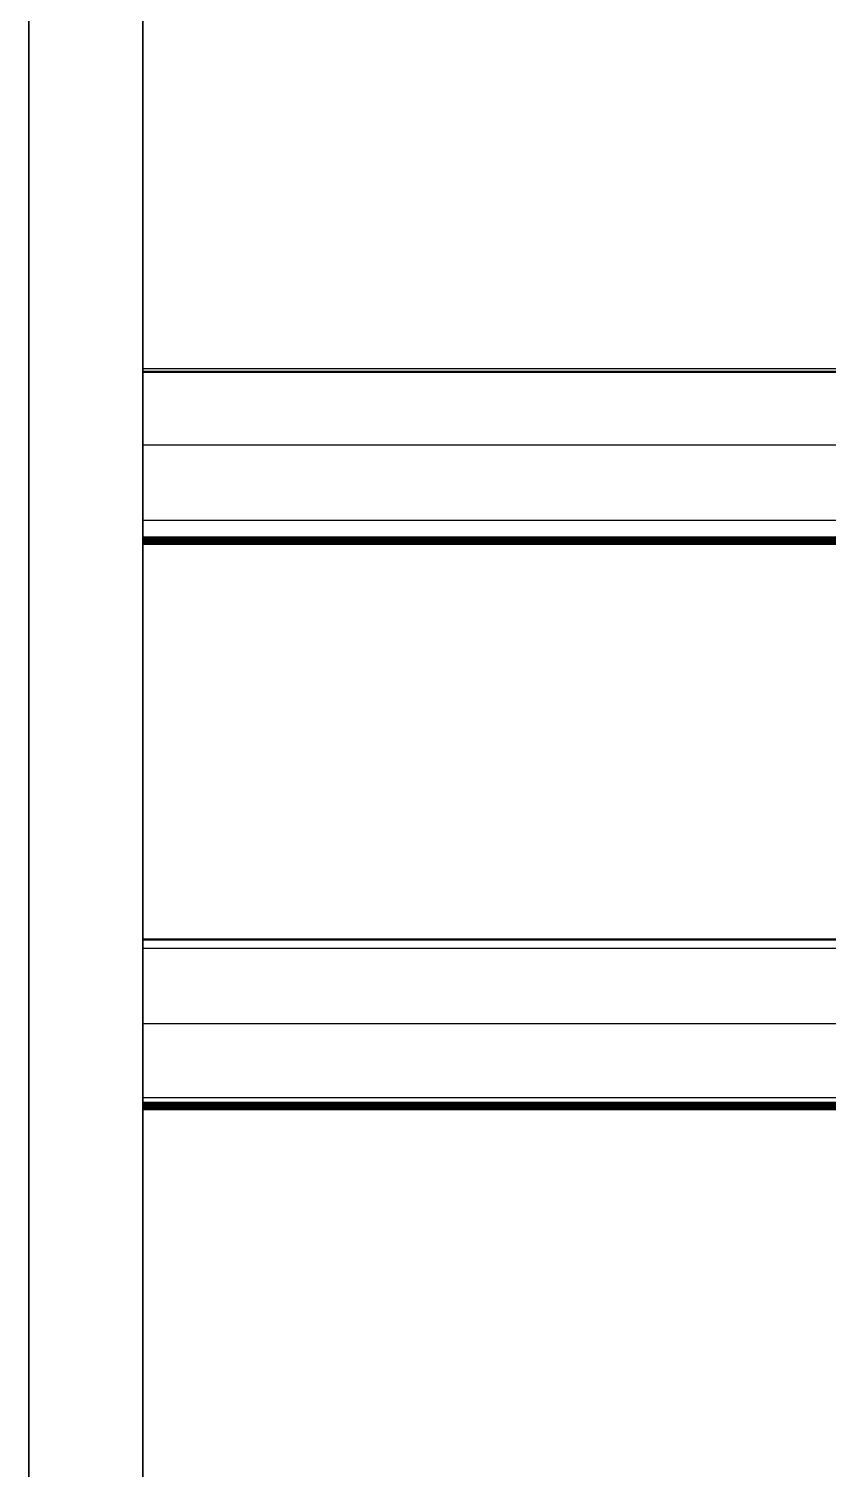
# Model space of a CAD drawing. Header units: millimetres. Extents: x -85 to 1059, y -155 to 155.
# Drawn here: x 1000 to 1003.5, y -95.75 to -89.45 of the extents above; entities that cross this region are included whole.
import ezdxf

# ---------------------------------------------------------------- set-up
doc = ezdxf.new("R2010")
doc.units = ezdxf.units.MM
doc.header["$MEASUREMENT"] = 0
doc.layers.add('Default', color=7, linetype='Continuous', true_color=0x000000)

msp = doc.modelspace()

# ---------------------------------------------------------------- linework, layer by layer
at = {"layer": 'Default'}
for points, knots in [([(1000, 0, -154), (1000, -154, -154), (1000, -154), (1000, -154, 154), (1000, 0, 154), (1000, 154, 154), (1000, 154), (1000, 154, -154), (1000, 0, -154)], [0, 0, 0, 241.902634, 241.902634, 483.805269, 483.805269, 725.707903, 725.707903, 967.610537, 967.610537, 967.610537]), ([(1000, 0, -150), (1000, -150, -150), (1000, -150), (1000, -150, 150), (1000, 0, 150), (1000, 150, 150), (1000, 150), (1000, 150, -150), (1000, 0, -150)], [0, 0, 0, 235.619449, 235.619449, 471.238898, 471.238898, 706.858347, 706.858347, 942.477796, 942.477796, 942.477796])]:
    msp.add_rational_spline(points, [1, 0.707106781187, 1, 0.707106781187, 1, 0.707106781187, 1, 0.707106781187, 1], degree=2, knots=knots, dxfattribs=at)
for points, degree, knots in [([(1000.5, 0.0018, 150.0005), (1000.5, 82.8446, 150.0005), (1000.5, 150.0018, 82.8432), (1000.5, 150.0018, 0.0004), (1000.5, 150.0018, -82.8427), (1000.5, 82.8446, -150), (1000.5, 0.0018, -150), (1000.5, -82.8411, -150), (1000.5, -149.9983, -82.8427), (1000.5, -149.9983, 0.0004), (1000.5, -149.9983, 82.8432), (1000.5, -82.8411, 150.0005), (1000.5, 0.0018, 150.0005)], 3, [-5, -5, -5, -5, -4, -4, -4, -3, -3, -3, -2, -2, -2, -1, -1, -1, -1]), ([(1000.5, 0.3488, 139.7504), (1000.5, -76.9709, 139.7504), (1000.5, -139.6511, 77.0702), (1000.5, -139.6511, -0.2498), (1000.5, -139.6511, -77.5699), (1000.5, -76.9709, -140.2497), (1000.5, 0.3488, -140.2497), (1000.5, 77.6689, -140.2497), (1000.5, 140.349, -77.5699), (1000.5, 140.349, -0.2498), (1000.5, 140.349, 77.0702), (1000.5, 77.6689, 139.7504), (1000.5, 0.3488, 139.7504)], 3, [20636, 20636, 20636, 20636, 20637, 20637, 20637, 20638, 20638, 20638, 20639, 20639, 20639, 20640, 20640, 20640, 20640]), ([(1000.5, 0.0018, 140.0004), (1000.5, -77.318, 140.0004), (1000.5, -139.9981, 77.3202), (1000.5, -139.9981, 0.0002), (1000.5, -139.9981, -77.3199), (1000.5, -77.318, -139.9997), (1000.5, 0.0018, -139.9997), (1000.5, 77.3215, -139.9997), (1000.5, 140.002, -77.3199), (1000.5, 140.002, 0.0002), (1000.5, 140.002, 77.3202), (1000.5, 77.3215, 140.0004), (1000.5, 0.0018, 140.0004)], 3, [-1, -1, -1, -1, 0, 0, 0, 1, 1, 1, 2, 2, 2, 3, 3, 3, 3]), ([(1000.5, -89.1915, -124.2859), (1000.5, -89.2243, -124.3101), (1000.5, -89.2571, -124.3343), (1000.5, -89.2957, -124.3627), (1000.5, -89.3343, -124.3911), (1000.5, -89.3731, -124.4195), (1000.5, -89.4119, -124.4479), (1000.5, -89.4513, -124.4764), (1000.5, -89.4906, -124.505), (1000.5, -89.5303, -124.5338), (1000.5, -89.57, -124.5625), (1000.5, -89.6097, -124.5911), (1000.5, -89.6494, -124.6197), (1000.5, -89.6896, -124.6486), (1000.5, -89.7298, -124.6775), (1000.5, -89.7702, -124.7064), (1000.5, -89.8106, -124.7354), (1000.5, -89.8515, -124.7643), (1000.5, -89.8924, -124.7932), (1000.5, -89.9334, -124.8225), (1000.5, -89.9743, -124.8518), (1000.5, -90.0157, -124.8811), (1000.5, -90.0572, -124.9104), (1000.5, -90.0988, -124.9396), (1000.5, -90.1404, -124.9689), (1000.5, -90.1824, -124.9982), (1000.5, -90.2244, -125.0275), (1000.5, -90.2667, -125.0571), (1000.5, -90.3091, -125.0867), (1000.5, -90.3517, -125.1162), (1000.5, -90.3944, -125.1457), (1000.5, -90.4373, -125.1755), (1000.5, -90.4802, -125.2053), (1000.5, -90.5234, -125.2349), (1000.5, -90.5666, -125.2645), (1000.5, -90.6102, -125.2944), (1000.5, -90.6537, -125.3242), (1000.5, -90.6975, -125.3541), (1000.5, -90.7412, -125.3841), (1000.5, -90.7855, -125.4141), (1000.5, -90.8298, -125.4441), (1000.5, -90.8742, -125.4743), (1000.5, -90.9187, -125.5044), (1000.5, -90.9264, -125.5095), (1000.5, -90.9342, -125.5147)], 2, [12440, 12440, 12440, 12441, 12441, 12442, 12442, 12443, 12443, 12444, 12444, 12445, 12445, 12446, 12446, 12447, 12447, 12448, 12448, 12449, 12449, 12450, 12450, 12451, 12451, 12452, 12452, 12453, 12453, 12454, 12454, 12455, 12455, 12456, 12456, 12457, 12457, 12458, 12458, 12459, 12459, 12460, 12460, 12461, 12461, 12462, 12462, 12462]), ([(1000.5, -90.9342, 125.0147), (1000.5, -90.9264, 125.0096), (1000.5, -90.9187, 125.0045), (1000.5, -90.8742, 124.9745), (1000.5, -90.8298, 124.9445), (1000.5, -90.7855, 124.9145), (1000.5, -90.7412, 124.8845), (1000.5, -90.6975, 124.8546), (1000.5, -90.6537, 124.8246), (1000.5, -90.6102, 124.7948), (1000.5, -90.5666, 124.7649), (1000.5, -90.5234, 124.7351), (1000.5, -90.4802, 124.7053), (1000.5, -90.4373, 124.6757), (1000.5, -90.3944, 124.6461), (1000.5, -90.3517, 124.6164), (1000.5, -90.3091, 124.5868), (1000.5, -90.2667, 124.5575), (1000.5, -90.2244, 124.5282), (1000.5, -90.1824, 124.4986), (1000.5, -90.1404, 124.469), (1000.5, -90.0988, 124.4397), (1000.5, -90.0572, 124.4104), (1000.5, -90.0157, 124.3813), (1000.5, -89.9743, 124.3522), (1000.5, -89.9334, 124.3231), (1000.5, -89.8924, 124.294), (1000.5, -89.8515, 124.2649), (1000.5, -89.8106, 124.2358), (1000.5, -89.7702, 124.2069), (1000.5, -89.7298, 124.1779), (1000.5, -89.6896, 124.1492), (1000.5, -89.6494, 124.1204), (1000.5, -89.6097, 124.0915), (1000.5, -89.57, 124.0626), (1000.5, -89.5303, 124.034), (1000.5, -89.4906, 124.0054), (1000.5, -89.4513, 123.9767), (1000.5, -89.4119, 123.9479), (1000.5, -89.3731, 123.9195), (1000.5, -89.3343, 123.8911), (1000.5, -89.2957, 123.8627), (1000.5, -89.2571, 123.8343), (1000.5, -89.2243, 123.8102), (1000.5, -89.1915, 123.786)], 2, [18628, 18628, 18628, 18629, 18629, 18630, 18630, 18631, 18631, 18632, 18632, 18633, 18633, 18634, 18634, 18635, 18635, 18636, 18636, 18637, 18637, 18638, 18638, 18639, 18639, 18640, 18640, 18641, 18641, 18642, 18642, 18643, 18643, 18644, 18644, 18645, 18645, 18646, 18646, 18647, 18647, 18648, 18648, 18649, 18649, 18650, 18650, 18650]), ([(1000.5, -90.9462, -122.9764), (1000.5, -90.9462, -122.9745), (1000.5, -90.9462, -122.9725), (1000.5, -90.9462, -122.9708), (1000.5, -90.9462, -122.969)], 2, [12490, 12490, 12490, 12491, 12491, 12492, 12492, 12492]), ([(1000.5, -90.9462, 122.4694), (1000.5, -90.9462, 122.4712), (1000.5, -90.9462, 122.4729), (1000.5, -90.9462, 122.4749), (1000.5, -90.9462, 122.4768)], 2, [18598, 18598, 18598, 18599, 18599, 18600, 18600, 18600]), ([(1000.5, -90.9494, -122.9623), (1000.5, -91.0674, -122.8743), (1000.5, -91.1854, -122.7863), (1000.5, -91.3104, -122.6928), (1000.5, -91.4355, -122.5993), (1000.5, -91.5531, -122.5108), (1000.5, -91.6708, -122.4222)], 2, [12495, 12495, 12495, 12496, 12496, 12497, 12497, 12498, 12498, 12498]), ([(1000.5, -91.6708, 121.9223), (1000.5, -91.5531, 122.0108), (1000.5, -91.4355, 122.0994), (1000.5, -91.3104, 122.1928), (1000.5, -91.1854, 122.2863), (1000.5, -91.0674, 122.3745), (1000.5, -90.9494, 122.4627)], 2, [18592, 18592, 18592, 18593, 18593, 18594, 18594, 18595, 18595, 18595]), ([(1000.5, -91.5978, -125.0282), (1000.5, -91.5951, -125.0194), (1000.5, -91.5925, -125.0105), (1000.5, -91.5773, -124.959), (1000.5, -91.5621, -124.9075), (1000.5, -91.5468, -124.8562), (1000.5, -91.5314, -124.8049), (1000.5, -91.5161, -124.7541), (1000.5, -91.5007, -124.7033), (1000.5, -91.4854, -124.6528), (1000.5, -91.4701, -124.6024), (1000.5, -91.4549, -124.5523), (1000.5, -91.4397, -124.5022), (1000.5, -91.4244, -124.4524), (1000.5, -91.409, -124.4027), (1000.5, -91.3935, -124.3531), (1000.5, -91.378, -124.3036), (1000.5, -91.3626, -124.2542), (1000.5, -91.3473, -124.2048), (1000.5, -91.3319, -124.1559), (1000.5, -91.3166, -124.1071), (1000.5, -91.3011, -124.0586), (1000.5, -91.2855, -124.0101), (1000.5, -91.2702, -123.9617), (1000.5, -91.2549, -123.9134), (1000.5, -91.2395, -123.8656), (1000.5, -91.2242, -123.8178), (1000.5, -91.2086, -123.77), (1000.5, -91.1931, -123.7222), (1000.5, -91.1778, -123.6751), (1000.5, -91.1624, -123.628), (1000.5, -91.1471, -123.5809), (1000.5, -91.1317, -123.5338), (1000.5, -91.1164, -123.4871), (1000.5, -91.101, -123.4403), (1000.5, -91.0855, -123.3941), (1000.5, -91.07, -123.3479), (1000.5, -91.0545, -123.3019), (1000.5, -91.039, -123.2558), (1000.5, -91.0236, -123.2101), (1000.5, -91.0083, -123.1645), (1000.5, -90.9929, -123.1189), (1000.5, -90.9776, -123.0734), (1000.5, -90.9643, -123.0352), (1000.5, -90.9511, -122.9969)], 2, [12464, 12464, 12464, 12465, 12465, 12466, 12466, 12467, 12467, 12468, 12468, 12469, 12469, 12470, 12470, 12471, 12471, 12472, 12472, 12473, 12473, 12474, 12474, 12475, 12475, 12476, 12476, 12477, 12477, 12478, 12478, 12479, 12479, 12480, 12480, 12481, 12481, 12482, 12482, 12483, 12483, 12484, 12484, 12485, 12485, 12486, 12486, 12486]), ([(1000.5, -90.9511, 122.4969), (1000.5, -90.9643, 122.5354), (1000.5, -90.9776, 122.5738), (1000.5, -90.9929, 122.6192), (1000.5, -91.0083, 122.6645), (1000.5, -91.0236, 122.7104), (1000.5, -91.039, 122.7562), (1000.5, -91.0545, 122.8021), (1000.5, -91.07, 122.848), (1000.5, -91.0855, 122.8943), (1000.5, -91.101, 122.9407), (1000.5, -91.1164, 122.9875), (1000.5, -91.1317, 123.0342), (1000.5, -91.1471, 123.0811), (1000.5, -91.1624, 123.1281), (1000.5, -91.1778, 123.1753), (1000.5, -91.1931, 123.2226), (1000.5, -91.2086, 123.2702), (1000.5, -91.2242, 123.3179), (1000.5, -91.2395, 123.3658), (1000.5, -91.2549, 123.4138), (1000.5, -91.2702, 123.462), (1000.5, -91.2855, 123.5101), (1000.5, -91.3011, 123.5588), (1000.5, -91.3166, 123.6075), (1000.5, -91.3319, 123.6563), (1000.5, -91.3473, 123.7052), (1000.5, -91.3626, 123.7544), (1000.5, -91.378, 123.8036), (1000.5, -91.3935, 123.8532), (1000.5, -91.409, 123.9028), (1000.5, -91.4244, 123.9527), (1000.5, -91.4397, 124.0026), (1000.5, -91.4549, 124.0527), (1000.5, -91.4701, 124.1028), (1000.5, -91.4854, 124.1532), (1000.5, -91.5007, 124.2037), (1000.5, -91.5161, 124.2547), (1000.5, -91.5314, 124.3056), (1000.5, -91.5468, 124.3566), (1000.5, -91.5621, 124.4076), (1000.5, -91.5773, 124.4591), (1000.5, -91.5925, 124.5106), (1000.5, -91.5951, 124.5196), (1000.5, -91.5978, 124.5286)], 2, [18604, 18604, 18604, 18605, 18605, 18606, 18606, 18607, 18607, 18608, 18608, 18609, 18609, 18610, 18610, 18611, 18611, 18612, 18612, 18613, 18613, 18614, 18614, 18615, 18615, 18616, 18616, 18617, 18617, 18618, 18618, 18619, 18619, 18620, 18620, 18621, 18621, 18622, 18622, 18623, 18623, 18624, 18624, 18625, 18625, 18626, 18626, 18626]), ([(1000.5, -91.6983, 121.9307), (1000.5, -91.6958, 121.9293), (1000.5, -91.6934, 121.9279), (1000.5, -91.6912, 121.9267), (1000.5, -91.6891, 121.9254)], 2, [18584, 18584, 18584, 18585, 18585, 18586, 18586, 18586]), ([(1000.5, -91.6934, -122.4271), (1000.5, -91.6958, -122.4287), (1000.5, -91.6983, -122.4303), (1000.5, -91.7008, -122.4319), (1000.5, -91.7032, -122.4335)], 2, [12505, 12505, 12505, 12506, 12506, 12507, 12507, 12507]), ([(1000.5, -91.7032, -122.4335), (1000.5, -91.7364, -122.4571), (1000.5, -91.7696, -122.4808), (1000.5, -91.8089, -122.5083), (1000.5, -91.8482, -122.5358), (1000.5, -91.8876, -122.5635), (1000.5, -91.9269, -122.5912), (1000.5, -91.9668, -122.6187), (1000.5, -92.0066, -122.6462), (1000.5, -92.0468, -122.6743), (1000.5, -92.0871, -122.7023), (1000.5, -92.1275, -122.7302), (1000.5, -92.1678, -122.7581), (1000.5, -92.2084, -122.7861), (1000.5, -92.249, -122.8141), (1000.5, -92.2901, -122.8422), (1000.5, -92.3312, -122.8702), (1000.5, -92.3725, -122.8985), (1000.5, -92.4137, -122.9267), (1000.5, -92.4555, -122.9549), (1000.5, -92.4973, -122.9831), (1000.5, -92.5393, -123.0117), (1000.5, -92.5813, -123.0403), (1000.5, -92.6235, -123.0687), (1000.5, -92.6656, -123.0971), (1000.5, -92.7083, -123.1256), (1000.5, -92.751, -123.1542), (1000.5, -92.7938, -123.1828), (1000.5, -92.8367, -123.2114), (1000.5, -92.8799, -123.2401), (1000.5, -92.9231, -123.2689), (1000.5, -92.9667, -123.2976), (1000.5, -93.0103, -123.3264), (1000.5, -93.054, -123.3553), (1000.5, -93.0978, -123.3842), (1000.5, -93.142, -123.4132), (1000.5, -93.1863, -123.4421), (1000.5, -93.2308, -123.471), (1000.5, -93.2752, -123.4999), (1000.5, -93.32, -123.5291), (1000.5, -93.3648, -123.5582), (1000.5, -93.4096, -123.5873), (1000.5, -93.4544, -123.6164), (1000.5, -93.4622, -123.6215), (1000.5, -93.4699, -123.6266)], 2, [12507, 12507, 12507, 12508, 12508, 12509, 12509, 12510, 12510, 12511, 12511, 12512, 12512, 12513, 12513, 12514, 12514, 12515, 12515, 12516, 12516, 12517, 12517, 12518, 12518, 12519, 12519, 12520, 12520, 12521, 12521, 12522, 12522, 12523, 12523, 12524, 12524, 12525, 12525, 12526, 12526, 12527, 12527, 12528, 12528, 12529, 12529, 12529]), ([(1000.5, -93.4699, 123.1266), (1000.5, -93.4622, 123.1217), (1000.5, -93.4544, 123.1168), (1000.5, -93.4096, 123.0877), (1000.5, -93.3648, 123.0586), (1000.5, -93.32, 123.0295), (1000.5, -93.2752, 123.0004), (1000.5, -93.2308, 122.9712), (1000.5, -93.1863, 122.9421), (1000.5, -93.142, 122.9132), (1000.5, -93.0978, 122.8843), (1000.5, -93.054, 122.8555), (1000.5, -93.0103, 122.8268), (1000.5, -92.9667, 122.798), (1000.5, -92.9231, 122.7693), (1000.5, -92.8799, 122.7405), (1000.5, -92.8367, 122.7118), (1000.5, -92.7938, 122.683), (1000.5, -92.751, 122.6543), (1000.5, -92.7083, 122.6259), (1000.5, -92.6656, 122.5975), (1000.5, -92.6235, 122.5689), (1000.5, -92.5813, 122.5403), (1000.5, -92.5393, 122.5121), (1000.5, -92.4973, 122.4839), (1000.5, -92.4555, 122.4555), (1000.5, -92.4137, 122.4271), (1000.5, -92.3725, 122.399), (1000.5, -92.3312, 122.371), (1000.5, -92.2901, 122.3428), (1000.5, -92.249, 122.3146), (1000.5, -92.2084, 122.2865), (1000.5, -92.1678, 122.2585), (1000.5, -92.1275, 122.2306), (1000.5, -92.0871, 122.2027), (1000.5, -92.0468, 122.1749), (1000.5, -92.0066, 122.147), (1000.5, -91.9668, 122.1191), (1000.5, -91.9269, 122.0912), (1000.5, -91.8876, 122.0637), (1000.5, -91.8482, 122.0362), (1000.5, -91.8089, 122.0085), (1000.5, -91.7696, 121.9808), (1000.5, -91.7364, 121.9574), (1000.5, -91.7032, 121.9339)], 2, [18561, 18561, 18561, 18562, 18562, 18563, 18563, 18564, 18564, 18565, 18565, 18566, 18566, 18567, 18567, 18568, 18568, 18569, 18569, 18570, 18570, 18571, 18571, 18572, 18572, 18573, 18573, 18574, 18574, 18575, 18575, 18576, 18576, 18577, 18577, 18578, 18578, 18579, 18579, 18580, 18580, 18581, 18581, 18582, 18582, 18583, 18583, 18583]), ([(1000.5, -93.4333, -121.0742), (1000.5, -93.5497, -120.9839), (1000.5, -93.6661, -120.8936), (1000.5, -93.7889, -120.7977), (1000.5, -93.9116, -120.7017), (1000.5, -94.0279, -120.6107), (1000.5, -94.1441, -120.5197)], 2, [12562, 12562, 12562, 12563, 12563, 12564, 12564, 12565, 12565, 12565]), ([(1000.5, -94.1441, 120.0201), (1000.5, -94.0279, 120.1109), (1000.5, -93.9116, 120.2018), (1000.5, -93.7889, 120.2977), (1000.5, -93.6661, 120.3937), (1000.5, -93.5497, 120.4842), (1000.5, -93.4333, 120.5747)], 2, [18525, 18525, 18525, 18526, 18526, 18527, 18527, 18528, 18528, 18528]), ([(1000.5, -94.124, -123.1267), (1000.5, -94.1212, -123.1179), (1000.5, -94.1184, -123.1091), (1000.5, -94.1021, -123.0579), (1000.5, -94.0859, -123.0068), (1000.5, -94.0695, -122.956), (1000.5, -94.0531, -122.9052), (1000.5, -94.0367, -122.8547), (1000.5, -94.0203, -122.8043), (1000.5, -94.0039, -122.7538), (1000.5, -93.9875, -122.7034), (1000.5, -93.9711, -122.6536), (1000.5, -93.9547, -122.6039), (1000.5, -93.9384, -122.5545), (1000.5, -93.9222, -122.5051), (1000.5, -93.9058, -122.4559), (1000.5, -93.8894, -122.4067), (1000.5, -93.873, -122.3577), (1000.5, -93.8566, -122.3086), (1000.5, -93.8402, -122.2601), (1000.5, -93.8238, -122.2116), (1000.5, -93.8076, -122.1633), (1000.5, -93.7913, -122.1149), (1000.5, -93.7749, -122.0671), (1000.5, -93.7585, -122.0193), (1000.5, -93.7421, -121.9717), (1000.5, -93.7257, -121.9241), (1000.5, -93.7093, -121.8766), (1000.5, -93.6929, -121.8292), (1000.5, -93.6765, -121.7823), (1000.5, -93.6601, -121.7354), (1000.5, -93.6437, -121.6888), (1000.5, -93.6273, -121.6422), (1000.5, -93.6111, -121.5958), (1000.5, -93.5948, -121.5494), (1000.5, -93.5784, -121.5034), (1000.5, -93.562, -121.4574), (1000.5, -93.5456, -121.4117), (1000.5, -93.5292, -121.366), (1000.5, -93.513, -121.3207), (1000.5, -93.4968, -121.2753), (1000.5, -93.4804, -121.2302), (1000.5, -93.464, -121.185), (1000.5, -93.449, -121.1439), (1000.5, -93.434, -121.1028)], 2, [12531, 12531, 12531, 12532.045455, 12532.045455, 12533.090909, 12533.090909, 12534.136364, 12534.136364, 12535.181818, 12535.181818, 12536.227273, 12536.227273, 12537.272727, 12537.272727, 12538.318182, 12538.318182, 12539.363636, 12539.363636, 12540.409091, 12540.409091, 12541.454545, 12541.454545, 12542.5, 12542.5, 12543.545455, 12543.545455, 12544.590909, 12544.590909, 12545.636364, 12545.636364, 12546.681818, 12546.681818, 12547.727273, 12547.727273, 12548.772727, 12548.772727, 12549.818182, 12549.818182, 12550.863636, 12550.863636, 12551.909091, 12551.909091, 12552.954545, 12552.954545, 12554, 12554, 12554]), ([(1000.5, -93.434, 120.6032), (1000.5, -93.449, 120.6443), (1000.5, -93.464, 120.6854), (1000.5, -93.4804, 120.7304), (1000.5, -93.4968, 120.7754), (1000.5, -93.513, 120.8207), (1000.5, -93.5292, 120.866), (1000.5, -93.5456, 120.9119), (1000.5, -93.562, 120.9578), (1000.5, -93.5783, 121.0038), (1000.5, -93.5945, 121.0498), (1000.5, -93.6109, 121.0961), (1000.5, -93.6273, 121.1423), (1000.5, -93.6437, 121.189), (1000.5, -93.6601, 121.2358), (1000.5, -93.6765, 121.2829), (1000.5, -93.6929, 121.3299), (1000.5, -93.7093, 121.377), (1000.5, -93.7257, 121.4241), (1000.5, -93.7421, 121.4718), (1000.5, -93.7585, 121.5194), (1000.5, -93.7749, 121.5674), (1000.5, -93.7913, 121.6153), (1000.5, -93.8076, 121.6637), (1000.5, -93.8238, 121.712), (1000.5, -93.8402, 121.7605), (1000.5, -93.8566, 121.809), (1000.5, -93.873, 121.8577), (1000.5, -93.8894, 121.9064), (1000.5, -93.9058, 121.9558), (1000.5, -93.9222, 122.0052), (1000.5, -93.9384, 122.0547), (1000.5, -93.9547, 122.1043), (1000.5, -93.9711, 122.1542), (1000.5, -93.9875, 122.2041), (1000.5, -94.0039, 122.254), (1000.5, -94.0203, 122.304), (1000.5, -94.0367, 122.3546), (1000.5, -94.0531, 122.4052), (1000.5, -94.0695, 122.456), (1000.5, -94.0859, 122.5068), (1000.5, -94.1021, 122.5581), (1000.5, -94.1184, 122.6095), (1000.5, -94.1212, 122.6181), (1000.5, -94.124, 122.6268)], 2, [18536, 18536, 18536, 18537.045455, 18537.045455, 18538.090909, 18538.090909, 18539.136364, 18539.136364, 18540.181818, 18540.181818, 18541.227273, 18541.227273, 18542.272727, 18542.272727, 18543.318182, 18543.318182, 18544.363636, 18544.363636, 18545.409091, 18545.409091, 18546.454545, 18546.454545, 18547.5, 18547.5, 18548.545455, 18548.545455, 18549.590909, 18549.590909, 18550.636364, 18550.636364, 18551.681818, 18551.681818, 18552.727273, 18552.727273, 18553.772727, 18553.772727, 18554.818182, 18554.818182, 18555.863636, 18555.863636, 18556.909091, 18556.909091, 18557.954545, 18557.954545, 18559, 18559, 18559]), ([(1000.5, -94.1543, -120.5193), (1000.5, -94.1563, -120.52), (1000.5, -94.1582, -120.5207), (1000.5, -94.1602, -120.5214), (1000.5, -94.1621, -120.5221)], 2, [12569, 12569, 12569, 12570, 12570, 12571, 12571, 12571]), ([(1000.5, -94.1621, -120.5221), (1000.5, -94.1667, -120.5248), (1000.5, -94.1713, -120.5274), (1000.5, -94.1737, -120.5289), (1000.5, -94.1762, -120.5303)], 2, [12571, 12571, 12571, 12572.5, 12572.5, 12574, 12574, 12574]), ([(1000.5, -94.1762, -120.5303), (1000.5, -94.2101, -120.553), (1000.5, -94.2439, -120.5758), (1000.5, -94.2836, -120.6028), (1000.5, -94.3233, -120.6297), (1000.5, -94.3634, -120.6566), (1000.5, -94.4034, -120.6834), (1000.5, -94.4438, -120.7102), (1000.5, -94.4842, -120.737), (1000.5, -94.5249, -120.7642), (1000.5, -94.5657, -120.7913), (1000.5, -94.6066, -120.8183), (1000.5, -94.6475, -120.8453), (1000.5, -94.6888, -120.8725), (1000.5, -94.7301, -120.8996), (1000.5, -94.7717, -120.927), (1000.5, -94.8133, -120.9543), (1000.5, -94.8551, -120.9818), (1000.5, -94.8969, -121.0093), (1000.5, -94.9393, -121.0367), (1000.5, -94.9816, -121.064), (1000.5, -95.0241, -121.0914), (1000.5, -95.0666, -121.1187), (1000.5, -95.1095, -121.1466), (1000.5, -95.1523, -121.1744), (1000.5, -95.1956, -121.202), (1000.5, -95.2388, -121.2295), (1000.5, -95.2822, -121.2572), (1000.5, -95.3256, -121.2849), (1000.5, -95.3693, -121.3127), (1000.5, -95.413, -121.3406), (1000.5, -95.4571, -121.3685), (1000.5, -95.5012, -121.3963), (1000.5, -95.5457, -121.4244), (1000.5, -95.5901, -121.4524), (1000.5, -95.6348, -121.4805), (1000.5, -95.6794, -121.5085), (1000.5, -95.7246, -121.5366), (1000.5, -95.7697, -121.5646), (1000.5, -95.815, -121.5928), (1000.5, -95.8604, -121.6211), (1000.5, -95.9061, -121.6493), (1000.5, -95.9517, -121.6775), (1000.5, -95.9597, -121.6824), (1000.5, -95.9676, -121.6874)], 2, [12574, 12574, 12574, 12575, 12575, 12576, 12576, 12577, 12577, 12578, 12578, 12579, 12579, 12580, 12580, 12581, 12581, 12582, 12582, 12583, 12583, 12584, 12584, 12585, 12585, 12586, 12586, 12587, 12587, 12588, 12588, 12589, 12589, 12590, 12590, 12591, 12591, 12592, 12592, 12593, 12593, 12594, 12594, 12595, 12595, 12596, 12596, 12596]), ([(1000.5, -95.9676, 121.1871), (1000.5, -95.9597, 121.1823), (1000.5, -95.9517, 121.1775), (1000.5, -95.9061, 121.1493), (1000.5, -95.8604, 121.1211), (1000.5, -95.815, 121.0931), (1000.5, -95.7697, 121.065), (1000.5, -95.7246, 121.0368), (1000.5, -95.6794, 121.0086), (1000.5, -95.6348, 120.9805), (1000.5, -95.5901, 120.9525), (1000.5, -95.5457, 120.9246), (1000.5, -95.5012, 120.8967), (1000.5, -95.4571, 120.8689), (1000.5, -95.413, 120.841), (1000.5, -95.3693, 120.8133), (1000.5, -95.3256, 120.7856), (1000.5, -95.2822, 120.7576), (1000.5, -95.2388, 120.7295), (1000.5, -95.1956, 120.702), (1000.5, -95.1523, 120.6745), (1000.5, -95.1095, 120.647), (1000.5, -95.0666, 120.6195), (1000.5, -95.0241, 120.5919), (1000.5, -94.9816, 120.5644), (1000.5, -94.9393, 120.5367), (1000.5, -94.8969, 120.509), (1000.5, -94.8551, 120.4819), (1000.5, -94.8133, 120.4547), (1000.5, -94.7717, 120.4275), (1000.5, -94.7301, 120.4004), (1000.5, -94.6888, 120.3732), (1000.5, -94.6475, 120.3461), (1000.5, -94.6066, 120.3187), (1000.5, -94.5657, 120.2914), (1000.5, -94.5249, 120.2646), (1000.5, -94.4842, 120.2377), (1000.5, -94.4438, 120.2108), (1000.5, -94.4034, 120.1838), (1000.5, -94.3634, 120.1568), (1000.5, -94.3233, 120.1298), (1000.5, -94.2836, 120.1032), (1000.5, -94.2439, 120.0765), (1000.5, -94.2101, 120.0538), (1000.5, -94.1762, 120.031)], 2, [18494, 18494, 18494, 18495, 18495, 18496, 18496, 18497, 18497, 18498, 18498, 18499, 18499, 18500, 18500, 18501, 18501, 18502, 18502, 18503, 18503, 18504, 18504, 18505, 18505, 18506, 18506, 18507, 18507, 18508, 18508, 18509, 18509, 18510, 18510, 18511, 18511, 18512, 18512, 18513, 18513, 18514, 18514, 18515, 18515, 18516, 18516, 18516])]:
    msp.add_open_spline(points, degree=degree, knots=knots, dxfattribs=at)
for points in [[(1007, -90.9342, -125.5147), (1003.75, -90.9342, -125.5147), (1000.5, -90.9342, -125.5147)], [(1000.5, -90.9342, -125.5147), (1000.5, -91.1012, -125.3949), (1000.5, -91.2683, -125.2751)], [(1007, -90.9342, 125.0147), (1003.75, -90.9342, 125.0147), (1000.5, -90.9342, 125.0147)], [(1000.5, -91.2683, 124.7748), (1000.5, -91.1012, 124.8948), (1000.5, -90.9342, 125.0147)], [(1007, -90.9462, -122.9764), (1003.75, -90.9462, -122.9764), (1000.5, -90.9462, -122.9764)], [(1000.5, -90.9469, -122.9807), (1000.5, -90.9465, -122.9785), (1000.5, -90.9462, -122.9764)], [(1007, -90.9462, -122.969), (1003.75, -90.9462, -122.969), (1000.5, -90.9462, -122.969)], [(1000.5, -90.9462, -122.969), (1000.5, -90.9465, -122.9678), (1000.5, -90.9469, -122.9665)], [(1007, -90.9462, 122.4694), (1003.75, -90.9462, 122.4694), (1000.5, -90.9462, 122.4694)], [(1000.5, -90.9469, 122.4666), (1000.5, -90.9465, 122.468), (1000.5, -90.9462, 122.4694)], [(1007, -90.9462, 122.4768), (1003.75, -90.9462, 122.4768), (1000.5, -90.9462, 122.4768)], [(1000.5, -90.9462, 122.4768), (1000.5, -90.9465, 122.4789), (1000.5, -90.9469, 122.4811)], [(1007, -90.9469, -122.9807), (1003.75, -90.9469, -122.9807), (1000.5, -90.9469, -122.9807)], [(1000.5, -90.9479, -122.9852), (1000.5, -90.9474, -122.983), (1000.5, -90.9469, -122.9807)], [(1007, -90.9469, -122.9665), (1003.75, -90.9469, -122.9665), (1000.5, -90.9469, -122.9665)], [(1000.5, -90.9469, -122.9665), (1000.5, -90.9474, -122.9653), (1000.5, -90.9479, -122.9641)], [(1007, -90.9469, 122.4666), (1003.75, -90.9469, 122.4666), (1000.5, -90.9469, 122.4666)], [(1000.5, -90.9479, 122.4645), (1000.5, -90.9474, 122.4655), (1000.5, -90.9469, 122.4666)], [(1007, -90.9469, 122.4811), (1003.75, -90.9469, 122.4811), (1000.5, -90.9469, 122.4811)], [(1000.5, -90.9469, 122.4811), (1000.5, -90.9474, 122.4835), (1000.5, -90.9479, 122.486)], [(1007, -90.9479, -122.9852), (1003.75, -90.9479, -122.9852), (1000.5, -90.9479, -122.9852)], [(1000.5, -90.9494, -122.9909), (1000.5, -90.9486, -122.9881), (1000.5, -90.9479, -122.9852)], [(1007, -90.9479, -122.9641), (1003.75, -90.9479, -122.9641), (1000.5, -90.9479, -122.9641)], [(1000.5, -90.9479, -122.9641), (1000.5, -90.9486, -122.9632), (1000.5, -90.9494, -122.9623)], [(1007, -90.9479, 122.4645), (1003.75, -90.9479, 122.4645), (1000.5, -90.9479, 122.4645)], [(1000.5, -90.9494, 122.4627), (1000.5, -90.9486, 122.4636), (1000.5, -90.9479, 122.4645)], [(1007, -90.9479, 122.486), (1003.75, -90.9479, 122.486), (1000.5, -90.9479, 122.486)], [(1000.5, -90.9479, 122.486), (1000.5, -90.9486, 122.4886), (1000.5, -90.9494, 122.4913)], [(1007, -90.9494, -122.9909), (1003.75, -90.9494, -122.9909), (1000.5, -90.9494, -122.9909)], [(1000.5, -90.9511, -122.9969), (1000.5, -90.9502, -122.9939), (1000.5, -90.9494, -122.9909)], [(1007, -90.9494, -122.9623), (1003.75, -90.9494, -122.9623), (1000.5, -90.9494, -122.9623)], [(1007, -90.9494, 122.4627), (1003.75, -90.9494, 122.4627), (1000.5, -90.9494, 122.4627)], [(1007, -90.9494, 122.4913), (1003.75, -90.9494, 122.4913), (1000.5, -90.9494, 122.4913)], [(1000.5, -90.9494, 122.4913), (1000.5, -90.9502, 122.4941), (1000.5, -90.9511, 122.4969)], [(1007, -90.9511, -122.9969), (1003.75, -90.9511, -122.9969), (1000.5, -90.9511, -122.9969)], [(1007, -90.9511, 122.4969), (1003.75, -90.9511, 122.4969), (1000.5, -90.9511, 122.4969)], [(1007, -91.2683, -125.2751), (1003.75, -91.2683, -125.2751), (1000.5, -91.2683, -125.2751)], [(1000.5, -91.2683, -125.2751), (1000.5, -91.433, -125.1517), (1000.5, -91.5978, -125.0282)], [(1007, -91.2683, 124.7748), (1003.75, -91.2683, 124.7748), (1000.5, -91.2683, 124.7748)], [(1000.5, -91.5978, 124.5286), (1000.5, -91.433, 124.6517), (1000.5, -91.2683, 124.7748)], [(1007, -91.5978, -125.0282), (1003.75, -91.5978, -125.0282), (1000.5, -91.5978, -125.0282)], [(1007, -91.5978, 124.5286), (1003.75, -91.5978, 124.5286), (1000.5, -91.5978, 124.5286)], [(1007, -91.6708, -122.4222), (1003.75, -91.6708, -122.4222), (1000.5, -91.6708, -122.4222)], [(1000.5, -91.6708, -122.4222), (1000.5, -91.6718, -122.4219), (1000.5, -91.6729, -122.4215)], [(1007, -91.6708, 121.9223), (1003.75, -91.6708, 121.9223), (1000.5, -91.6708, 121.9223)], [(1000.5, -91.6729, 121.9216), (1000.5, -91.6718, 121.9219), (1000.5, -91.6708, 121.9223)], [(1007, -91.6729, -122.4215), (1003.75, -91.6729, -122.4215), (1000.5, -91.6729, -122.4215)], [(1000.5, -91.6729, -122.4215), (1000.5, -91.6741, -122.4213), (1000.5, -91.6754, -122.4212)], [(1007, -91.6729, 121.9216), (1003.75, -91.6729, 121.9216), (1000.5, -91.6729, 121.9216)], [(1000.5, -91.6754, 121.9212), (1000.5, -91.6741, 121.9214), (1000.5, -91.6729, 121.9216)], [(1007, -91.6754, -122.4212), (1003.75, -91.6754, -122.4212), (1000.5, -91.6754, -122.4212)], [(1000.5, -91.6754, -122.4212), (1000.5, -91.6768, -122.4212), (1000.5, -91.6782, -122.4212)], [(1007, -91.6754, 121.9212), (1003.75, -91.6754, 121.9212), (1000.5, -91.6754, 121.9212)], [(1000.5, -91.6782, 121.9216), (1000.5, -91.6768, 121.9214), (1000.5, -91.6754, 121.9212)], [(1007, -91.6782, -122.4212), (1003.75, -91.6782, -122.4212), (1000.5, -91.6782, -122.4212)], [(1000.5, -91.6782, -122.4212), (1000.5, -91.6798, -122.4217), (1000.5, -91.6814, -122.4222)], [(1007, -91.6782, 121.9216), (1003.75, -91.6782, 121.9216), (1000.5, -91.6782, 121.9216)], [(1000.5, -91.6814, 121.9223), (1000.5, -91.6798, 121.9219), (1000.5, -91.6782, 121.9216)], [(1007, -91.6814, -122.4222), (1003.75, -91.6814, -122.4222), (1000.5, -91.6814, -122.4222)], [(1000.5, -91.6814, -122.4222), (1000.5, -91.6833, -122.4227), (1000.5, -91.6852, -122.4233)], [(1007, -91.6814, 121.9223), (1003.75, -91.6814, 121.9223), (1000.5, -91.6814, 121.9223)], [(1000.5, -91.6852, 121.9237), (1000.5, -91.6833, 121.923), (1000.5, -91.6814, 121.9223)], [(1007, -91.6852, -122.4233), (1003.75, -91.6852, -122.4233), (1000.5, -91.6852, -122.4233)], [(1000.5, -91.6852, -122.4233), (1000.5, -91.6872, -122.4242), (1000.5, -91.6891, -122.425)], [(1007, -91.6852, 121.9237), (1003.75, -91.6852, 121.9237), (1000.5, -91.6852, 121.9237)], [(1000.5, -91.6891, 121.9254), (1000.5, -91.6872, 121.9246), (1000.5, -91.6852, 121.9237)], [(1007, -91.6891, -122.425), (1003.75, -91.6891, -122.425), (1000.5, -91.6891, -122.425)], [(1000.5, -91.6891, -122.425), (1000.5, -91.6912, -122.4261), (1000.5, -91.6934, -122.4271)], [(1007, -91.6891, 121.9254), (1003.75, -91.6891, 121.9254), (1000.5, -91.6891, 121.9254)], [(1007, -91.6934, -122.4271), (1003.75, -91.6934, -122.4271), (1000.5, -91.6934, -122.4271)], [(1007, -91.6983, 121.9307), (1003.75, -91.6983, 121.9307), (1000.5, -91.6983, 121.9307)], [(1000.5, -91.7032, 121.9339), (1000.5, -91.7008, 121.9323), (1000.5, -91.6983, 121.9307)], [(1007, -91.7032, -122.4335), (1003.75, -91.7032, -122.4335), (1000.5, -91.7032, -122.4335)], [(1007, -91.7032, 121.9339), (1003.75, -91.7032, 121.9339), (1000.5, -91.7032, 121.9339)], [(1007, -93.4304, -121.0848), (1003.75, -93.4304, -121.0848), (1000.5, -93.4304, -121.0848)], [(1000.5, -93.4308, -121.0884), (1000.5, -93.4306, -121.0866), (1000.5, -93.4304, -121.0848)], [(1007, -93.4304, -121.0813), (1003.75, -93.4304, -121.0813), (1000.5, -93.4304, -121.0813)], [(1000.5, -93.4304, -121.0848), (1000.5, -93.4304, -121.0831), (1000.5, -93.4304, -121.0813)], [(1000.5, -93.4304, -121.0813), (1000.5, -93.4308, -121.0799), (1000.5, -93.4311, -121.0785)], [(1007, -93.4304, 120.5814), (1003.75, -93.4304, 120.5814), (1000.5, -93.4304, 120.5814)], [(1000.5, -93.4311, 120.5789), (1000.5, -93.4308, 120.5801), (1000.5, -93.4304, 120.5814)], [(1007, -93.4304, 120.5849), (1003.75, -93.4304, 120.5849), (1000.5, -93.4304, 120.5849)], [(1000.5, -93.4304, 120.5814), (1000.5, -93.4304, 120.5831), (1000.5, -93.4304, 120.5849)], [(1000.5, -93.4304, 120.5849), (1000.5, -93.4306, 120.5868), (1000.5, -93.4308, 120.5888)], [(1007, -93.4308, -121.0884), (1003.75, -93.4308, -121.0884), (1000.5, -93.4308, -121.0884)], [(1000.5, -93.4315, -121.0926), (1000.5, -93.4311, -121.0905), (1000.5, -93.4308, -121.0884)], [(1007, -93.4308, 120.5888), (1003.75, -93.4308, 120.5888), (1000.5, -93.4308, 120.5888)], [(1000.5, -93.4308, 120.5888), (1000.5, -93.4311, 120.5911), (1000.5, -93.4315, 120.5933)], [(1007, -93.4311, -121.0785), (1003.75, -93.4311, -121.0785), (1000.5, -93.4311, -121.0785)], [(1000.5, -93.4311, -121.0785), (1000.5, -93.4315, -121.0772), (1000.5, -93.4318, -121.076)], [(1007, -93.4311, 120.5789), (1003.75, -93.4311, 120.5789), (1000.5, -93.4311, 120.5789)], [(1000.5, -93.4318, 120.5768), (1000.5, -93.4315, 120.5778), (1000.5, -93.4311, 120.5789)], [(1007, -93.4315, -121.0926), (1003.75, -93.4315, -121.0926), (1000.5, -93.4315, -121.0926)], [(1000.5, -93.4326, -121.0975), (1000.5, -93.432, -121.0951), (1000.5, -93.4315, -121.0926)], [(1007, -93.4315, 120.5933), (1003.75, -93.4315, 120.5933), (1000.5, -93.4315, 120.5933)], [(1000.5, -93.4315, 120.5933), (1000.5, -93.432, 120.5956), (1000.5, -93.4326, 120.5979)], [(1007, -93.4318, -121.076), (1003.75, -93.4318, -121.076), (1000.5, -93.4318, -121.076)], [(1000.5, -93.4318, -121.076), (1000.5, -93.4326, -121.0751), (1000.5, -93.4333, -121.0742)], [(1007, -93.4318, 120.5768), (1003.75, -93.4318, 120.5768), (1000.5, -93.4318, 120.5768)], [(1000.5, -93.4333, 120.5747), (1000.5, -93.4326, 120.5757), (1000.5, -93.4318, 120.5768)], [(1007, -93.4326, -121.0975), (1003.75, -93.4326, -121.0975), (1000.5, -93.4326, -121.0975)], [(1000.5, -93.434, -121.1028), (1000.5, -93.4333, -121.1002), (1000.5, -93.4326, -121.0975)], [(1007, -93.4326, 120.5979), (1003.75, -93.4326, 120.5979), (1000.5, -93.4326, 120.5979)], [(1000.5, -93.4326, 120.5979), (1000.5, -93.4333, 120.6006), (1000.5, -93.434, 120.6032)], [(1007, -93.4333, -121.0742), (1003.75, -93.4333, -121.0742), (1000.5, -93.4333, -121.0742)], [(1007, -93.4333, 120.5747), (1003.75, -93.4333, 120.5747), (1000.5, -93.4333, 120.5747)], [(1007, -93.434, -121.1028), (1003.75, -93.434, -121.1028), (1000.5, -93.434, -121.1028)], [(1007, -93.434, 120.6032), (1003.75, -93.434, 120.6032), (1000.5, -93.434, 120.6032)], [(1007, -93.4699, -123.6266), (1003.75, -93.4699, -123.6266), (1000.5, -93.4699, -123.6266)], [(1000.5, -93.4699, -123.6266), (1000.5, -93.6349, -123.5031), (1000.5, -93.7998, -123.3796)], [(1007, -93.4699, 123.1266), (1003.75, -93.4699, 123.1266), (1000.5, -93.4699, 123.1266)], [(1000.5, -93.7998, 122.8801), (1000.5, -93.6349, 123.0033), (1000.5, -93.4699, 123.1266)], [(1007, -93.7998, -123.3796), (1003.75, -93.7998, -123.3796), (1000.5, -93.7998, -123.3796)], [(1000.5, -93.7998, -123.3796), (1000.5, -93.9619, -123.2532), (1000.5, -94.124, -123.1267)], [(1007, -93.7998, 122.8801), (1003.75, -93.7998, 122.8801), (1000.5, -93.7998, 122.8801)], [(1000.5, -94.124, 122.6268), (1000.5, -93.9619, 122.7534), (1000.5, -93.7998, 122.8801)], [(1007, -94.124, -123.1267), (1003.75, -94.124, -123.1267), (1000.5, -94.124, -123.1267)], [(1007, -94.124, 122.6268), (1003.75, -94.124, 122.6268), (1000.5, -94.124, 122.6268)], [(1007, -94.1441, -120.5197), (1003.75, -94.1441, -120.5197), (1000.5, -94.1441, -120.5197)], [(1000.5, -94.1441, -120.5197), (1000.5, -94.145, -120.5192), (1000.5, -94.1459, -120.5186)], [(1007, -94.1441, 120.0201), (1003.75, -94.1441, 120.0201), (1000.5, -94.1441, 120.0201)], [(1000.5, -94.1459, 120.0194), (1000.5, -94.145, 120.0197), (1000.5, -94.1441, 120.0201)], [(1007, -94.1459, -120.5186), (1003.75, -94.1459, -120.5186), (1000.5, -94.1459, -120.5186)], [(1000.5, -94.1459, -120.5186), (1000.5, -94.1471, -120.5184), (1000.5, -94.1483, -120.5183)], [(1007, -94.1459, 120.0194), (1003.75, -94.1459, 120.0194), (1000.5, -94.1459, 120.0194)], [(1000.5, -94.1483, 120.0187), (1000.5, -94.1471, 120.019), (1000.5, -94.1459, 120.0194)], [(1007, -94.1483, -120.5183), (1003.75, -94.1483, -120.5183), (1000.5, -94.1483, -120.5183)], [(1000.5, -94.1483, -120.5183), (1000.5, -94.1498, -120.5184), (1000.5, -94.1512, -120.5186)], [(1007, -94.1483, 120.0187), (1003.75, -94.1483, 120.0187), (1000.5, -94.1483, 120.0187)], [(1000.5, -94.1512, 120.019), (1000.5, -94.1498, 120.0188), (1000.5, -94.1483, 120.0187)], [(1007, -94.1512, -120.5186), (1003.75, -94.1512, -120.5186), (1000.5, -94.1512, -120.5186)], [(1000.5, -94.1512, -120.5186), (1000.5, -94.1527, -120.519), (1000.5, -94.1543, -120.5193)], [(1007, -94.1512, 120.019), (1003.75, -94.1512, 120.019), (1000.5, -94.1512, 120.019)], [(1000.5, -94.1543, 120.0197), (1000.5, -94.1527, 120.0194), (1000.5, -94.1512, 120.019)], [(1007, -94.1543, -120.5193), (1003.75, -94.1543, -120.5193), (1000.5, -94.1543, -120.5193)], [(1007, -94.1543, 120.0197), (1003.75, -94.1543, 120.0197), (1000.5, -94.1543, 120.0197)], [(1000.5, -94.1582, 120.0208), (1000.5, -94.1563, 120.0203), (1000.5, -94.1543, 120.0197)], [(1007, -94.1582, 120.0208), (1003.75, -94.1582, 120.0208), (1000.5, -94.1582, 120.0208)], [(1000.5, -94.1621, 120.0226), (1000.5, -94.1602, 120.0217), (1000.5, -94.1582, 120.0208)], [(1007, -94.1621, -120.5221), (1003.75, -94.1621, -120.5221), (1000.5, -94.1621, -120.5221)], [(1007, -94.1621, 120.0226), (1003.75, -94.1621, 120.0226), (1000.5, -94.1621, 120.0226)], [(1000.5, -94.1663, 120.0247), (1000.5, -94.1642, 120.0236), (1000.5, -94.1621, 120.0226)], [(1007, -94.1663, 120.0247), (1003.75, -94.1663, 120.0247), (1000.5, -94.1663, 120.0247)], [(1000.5, -94.1713, 120.0275), (1000.5, -94.1688, 120.0261), (1000.5, -94.1663, 120.0247)], [(1007, -94.1713, 120.0275), (1003.75, -94.1713, 120.0275), (1000.5, -94.1713, 120.0275)], [(1000.5, -94.1762, 120.031), (1000.5, -94.1737, 120.0293), (1000.5, -94.1713, 120.0275)], [(1007, -94.1762, -120.5303), (1003.75, -94.1762, -120.5303), (1000.5, -94.1762, -120.5303)], [(1007, -94.1762, 120.031), (1003.75, -94.1762, 120.031), (1000.5, -94.1762, 120.031)]]:
    msp.add_open_spline(points, degree=2, dxfattribs=at)

doc.saveas('drawing.dxf')
